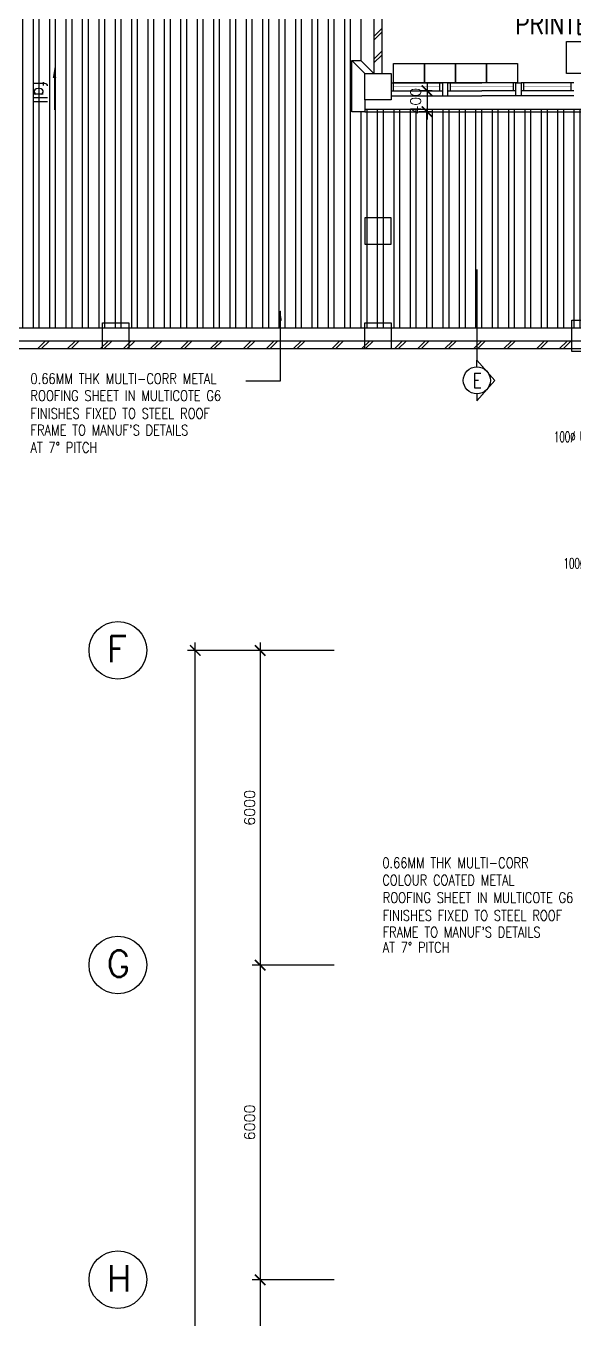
# Model space of a CAD drawing. Extents: x 2266480 to 2405436, y -858634 to -757865.
# Drawn here: x 2318808 to 2329261, y -803174 to -778513 of the extents above; entities that cross this region are included whole.
import ezdxf

# ---------------------------------------------------------------- set-up
doc = ezdxf.new("R2010")
doc.units = 0
doc.header["$LTSCALE"] = 10
doc.header["$MEASUREMENT"] = 0
doc.layers.get('0').update_dxf_attribs({"linetype": 'CONTINUOUS'})
doc.layers.get('DEFPOINTS').update_dxf_attribs({"linetype": 'CONTINUOUS'})
for name, color, linetype in [('AR', 7, 'CONTINUOUS'), ('COL', 3, 'CONTINUOUS'), ('DIM', 7, 'CONTINUOUS'), ('FFL', 7, 'CONTINUOUS'), ('FLASH', 35, 'CONTINUOUS'), ('GRID-T', 7, 'CONTINUOUS'), ('H', 1, 'CONTINUOUS'), ('hatch', 7, 'CONTINUOUS'), ('LINE', 7, 'CONTINUOUS'), ('ROOF', 7, 'CONTINUOUS'), ('SP', 220, 'CONTINUOUS'), ('SPEC', 7, 'CONTINUOUS'), ('T50', 4, 'CONTINUOUS'), ('VP', 100, 'CONTINUOUS'), ('WALL', 2, 'CONTINUOUS'), ('WIN', 5, 'CONTINUOUS')]:
    doc.layers.add(name, color=color, linetype=linetype)
doc.styles.add('DIMTEXT', font='romans.shx', dxfattribs={"width": 0.8, "height": 400})
doc.styles.add('ROMANS', font='romans')
doc.styles.get("Standard").update_dxf_attribs({"font": 'ROMANS.SHX'})
doc.dimstyles.new('STANDARD$0', dxfattribs={"dimscale": 0, "dimtxt": 8, "dimasz": 6, "dimexe": 1, "dimexo": 1, "dimgap": 3, "dimtad": 1, "dimdec": 0, "dimlfac": -1, "dimrnd": 1, "dimzin": 0, "dimdsep": 46, "dimtxsty": 'Standard', "dimcen": 0, "dimclrd": 5, "dimclre": 250, "dimadec": 0, "dimazin": 0, "dimtfac": 1, "dimtdec": 4, "dimtofl": 0, "dimtmove": 0, "dimatfit": 3, "dimfxl": 1, "dimtolj": 1, "dimtzin": 0, "dimarcsym": 0})

# ---------------------------------------------------------------- blocks, each defined once
blk = doc.blocks.new('_ARCHTICK')
at = {"color": 0, "linetype": 'ByBlock', "const_width": 0.15}
blk.add_lwpolyline([(-0.5, -0.5), (0.5, 0.5)], dxfattribs=at)
blk = doc.blocks.new('*D70')
at = {"layer": 'DEFPOINTS', "color": 0, "transparency": 16777216}
for p in [(2324834, -790424), (2323275, -796424), (2324834, -796424)]:
    blk.add_point(p, dxfattribs=at)
at = {"layer": 'DIM', "color": 7, "lineweight": -2, "transparency": 16777216}
for p, q in [((2323275, -790274), (2323275, -796574)), ((2324684, -790424), (2323125, -790424)), ((2324684, -796424), (2323125, -796424))]:
    blk.add_line(p, q, dxfattribs=at)
at = {"layer": 'DIM', "color": 7, "lineweight": -2, "transparency": 16777216, "xscale": 200, "yscale": 200, "zscale": 200}
for p, rotation in [((2323275, -790424), 90), ((2323275, -796424), 270)]:
    blk.add_blockref('_ARCHTICK', p, dxfattribs=dict(at, rotation=rotation))
at = {"layer": 'DIM', "color": 7, "transparency": 16777216, "insert": (2323075, -793424), "char_height": 200, "attachment_point": 5, "rotation": 90, "style": 'ROMANS'}
blk.add_mtext('\\A1;6000', dxfattribs=at)
blk = doc.blocks.new('*D71')
at = {"layer": 'DEFPOINTS', "color": 0, "transparency": 16777216}
for p in [(2324834, -796424), (2323275, -802424), (2324834, -802424)]:
    blk.add_point(p, dxfattribs=at)
at = {"layer": 'DIM', "color": 7, "lineweight": -2, "transparency": 16777216}
for p, q in [((2323275, -796274), (2323275, -802574)), ((2324684, -796424), (2323125, -796424)), ((2324684, -802424), (2323125, -802424))]:
    blk.add_line(p, q, dxfattribs=at)
at = {"layer": 'DIM', "color": 7, "lineweight": -2, "transparency": 16777216, "xscale": 200, "yscale": 200, "zscale": 200}
for p, rotation in [((2323275, -796424), 90), ((2323275, -802424), 270)]:
    blk.add_blockref('_ARCHTICK', p, dxfattribs=dict(at, rotation=rotation))
at = {"layer": 'DIM', "color": 7, "transparency": 16777216, "insert": (2323075, -799424), "char_height": 200, "attachment_point": 5, "rotation": 90, "style": 'ROMANS'}
blk.add_mtext('\\A1;6000', dxfattribs=at)
blk = doc.blocks.new('*D72')
at = {"layer": 'DEFPOINTS', "color": 0, "transparency": 16777216}
for p in [(2324834, -802424), (2323275, -808424), (2324834, -808424)]:
    blk.add_point(p, dxfattribs=at)
at = {"layer": 'DIM', "color": 7, "lineweight": -2, "transparency": 16777216}
for p, q in [((2324684, -802424), (2323125, -802424)), ((2323275, -802274), (2323275, -808574)), ((2324684, -808424), (2323125, -808424))]:
    blk.add_line(p, q, dxfattribs=at)
at = {"layer": 'DIM', "color": 7, "lineweight": -2, "transparency": 16777216, "xscale": 200, "yscale": 200, "zscale": 200}
for p, rotation in [((2323275, -802424), 90), ((2323275, -808424), 270)]:
    blk.add_blockref('_ARCHTICK', p, dxfattribs=dict(at, rotation=rotation))
at = {"layer": 'DIM', "color": 7, "transparency": 16777216, "insert": (2323075, -805424), "char_height": 200, "attachment_point": 5, "rotation": 90, "style": 'ROMANS'}
blk.add_mtext('\\A1;6000', dxfattribs=at)
blk = doc.blocks.new('*D78')
at = {"layer": 'DEFPOINTS', "color": 0, "transparency": 16777216}
for p in [(2322038, -790424), (2324457, -790424), (2324457, -838424)]:
    blk.add_point(p, dxfattribs=at)
at = {"layer": 'DIM', "color": 7, "lineweight": -2, "transparency": 16777216}
for p, q in [((2322038, -838574), (2322038, -790274)), ((2324307, -790424), (2321888, -790424)), ((2324307, -838424), (2321888, -838424))]:
    blk.add_line(p, q, dxfattribs=at)
at = {"layer": 'DIM', "color": 7, "lineweight": -2, "transparency": 16777216, "xscale": 200, "yscale": 200, "zscale": 200}
for p, rotation in [((2322038, -790424), 90), ((2322038, -838424), 270)]:
    blk.add_blockref('_ARCHTICK', p, dxfattribs=dict(at, rotation=rotation))
at = {"layer": 'DIM', "color": 7, "transparency": 16777216, "insert": (2321838, -814424), "char_height": 200, "attachment_point": 5, "rotation": 90, "style": 'ROMANS'}
blk.add_mtext('\\A1;48000', dxfattribs=at)
blk = doc.blocks.new('*D150')
at = {"layer": 'DEFPOINTS', "color": 0, "transparency": 16777216}
for p in [(2326702, -779749), (2326456, -780149), (2326702, -780149)]:
    blk.add_point(p, dxfattribs=at)
at = {"layer": 'LINE', "color": 7, "lineweight": -2, "transparency": 16777216}
for p, q in [((2326552, -779749), (2326306, -779749)), ((2326456, -779599), (2326456, -780299)), ((2326552, -780149), (2326306, -780149))]:
    blk.add_line(p, q, dxfattribs=at)
at = {"layer": 'LINE', "color": 7, "lineweight": -2, "transparency": 16777216, "xscale": 200, "yscale": 200, "zscale": 200}
for p, rotation in [((2326456, -779749), 90), ((2326456, -780149), 270)]:
    blk.add_blockref('_ARCHTICK', p, dxfattribs=dict(at, rotation=rotation))
at = {"layer": 'LINE', "color": 7, "transparency": 16777216, "insert": (2326241, -779949), "char_height": 200, "attachment_point": 5, "rotation": 90, "style": 'ROMANS'}
blk.add_mtext('\\A1;400', dxfattribs=at)

msp = doc.modelspace()

# ---------------------------------------------------------------- hatches: boundary and pattern name
at = {"layer": 'hatch'}
h = msp.add_hatch(dxfattribs=at)
h.set_pattern_fill('STEEL', color=0, scale=2500, angle=45, style=0)
h.set_pattern_definition([(90, (0, 0), (-312.5, 6e-14), []), (90, (-110.5, 110.5), (-312.5, 6e-14), [])])
h.paths.add_polyline_path([(2300527.4, -776846.7), (2300527.4, -784099.1), (2304419.4, -784099.1), (2304419.4, -783924.1), (2305519.4, -783924.1), (2305519.4, -784274.1), (2334010.3, -784274.1), (2334019.4, -783924.1), (2335194.4, -783924.1), (2335194.4, -780099.1), (2325269.4, -780099.1), (2325269.4, -780149.1), (2325019.4, -780149.1), (2325019.4, -779174.1), (2325194.4, -779174.1), (2325194.4, -776846.7)])

# ---------------------------------------------------------------- linework, layer by layer
at = {"color": 0}
for p in [(2325769.4, -779849.1), (2329252.4, -779849.1)]:
    msp.add_line(p, (2327502.4, -779849.1), dxfattribs=at)
at = {"linetype": 'Continuous', "ltscale": 0.6}
for points in [[(2329114.2, -778813.6), (2329769.4, -778813.6), (2329769.4, -779424.1), (2329114.2, -779424.1)], [(2326410.3, -779232.1), (2326410.3, -779599.1), (2325819.4, -779599.1), (2325819.4, -779232.1)], [(2327001.2, -779232.1), (2327001.2, -779599.1), (2326410.3, -779599.1), (2326410.3, -779232.1)], [(2327592.1, -779232.1), (2327592.1, -779599.1), (2327001.2, -779599.1), (2327001.2, -779232.1)], [(2328183, -779232.1), (2328183, -779599.1), (2327592.1, -779599.1), (2327592.1, -779232.1)]]:
    msp.add_lwpolyline(points, close=True, dxfattribs=at)
at = {"layer": 'AR', "color": 0}
for p, q in [((2327406, -783155.8), (2327406, -784905)), ((2327406, -785015.6), (2327406, -784885.8)), ((2327406, -784885.8), (2327747.5, -785274.4)), ((2327406, -785663), (2327747.5, -785274.4)), ((2327406, -785530.8), (2327406, -785663))]:
    msp.add_line(p, q, dxfattribs=at)
msp.add_circle((2327406, -785273.2), 257.6, dxfattribs=at)
at = {"layer": 'COL', "color": 0}
for points in [[(2325269.4, -779424.1), (2325769.4, -779424.1), (2325769.4, -779924.1), (2325269.4, -779924.1)], [(2325769.4, -782174.1), (2325269.4, -782174.1), (2325269.4, -782674.1), (2325769.4, -782674.1)], [(2320269.4, -784174.1), (2320769.4, -784174.1), (2320769.4, -784674.1), (2320269.4, -784674.1)], [(2325269.4, -784174.1), (2325769.4, -784174.1), (2325769.4, -784674.1), (2325269.4, -784674.1)], [(2329219.4, -784124.1), (2329819.4, -784124.1), (2329819.4, -784724.1), (2329219.4, -784724.1)]]:
    msp.add_lwpolyline(points, close=True, dxfattribs=at)
at = {"layer": 'FLASH', "color": 0}
for p, q in [((2325194.4, -776846.7), (2325194.4, -779174.1)), ((2325019.4, -779174.1), (2325269.4, -779424.1)), ((2325019.4, -780149.1), (2325019.4, -779174.1)), ((2325019.4, -779174.1), (2325194.4, -779174.1)), ((2325194.4, -779174.1), (2325444.4, -779424.1)), ((2325269.4, -780149.1), (2325019.4, -780149.1)), ((2334010.3, -784274.1), (2305519.4, -784274.1))]:
    msp.add_line(p, q, dxfattribs=at)
at = {"layer": 'GRID-T', "color": 0}
for centre in [(2320561.9, -790420.2), (2320561.9, -796420.2), (2320561.9, -802420.2)]:
    msp.add_circle(centre, 550, dxfattribs=at)
at = {"layer": 'H', "color": 0}
for p, q in [((2319028.6, -784674.1), (2319178.6, -784524.1)), ((2319099.3, -784674.1), (2319249.3, -784524.1)), ((2319597.6, -784674.1), (2319747.6, -784524.1)), ((2319668.3, -784674.1), (2319818.3, -784524.1)), ((2320224.3, -784674.1), (2320374.3, -784524.1)), ((2320295, -784674.1), (2320445, -784524.1)), ((2320661.6, -784674.1), (2320811.6, -784524.1)), ((2320732.3, -784674.1), (2320882.3, -784524.1)), ((2321179.2, -784674.1), (2321329.2, -784524.1)), ((2321249.9, -784674.1), (2321399.9, -784524.1)), ((2321753.9, -784674.1), (2321903.9, -784524.1)), ((2321824.6, -784674.1), (2321974.6, -784524.1)), ((2322322.9, -784674.1), (2322472.9, -784524.1)), ((2322393.6, -784674.1), (2322543.6, -784524.1)), ((2322949.6, -784674.1), (2323099.6, -784524.1)), ((2323020.3, -784674.1), (2323170.3, -784524.1)), ((2323387, -784674.1), (2323537, -784524.1)), ((2323457.7, -784674.1), (2323607.7, -784524.1)), ((2323904.6, -784674.1), (2324054.6, -784524.1)), ((2323975.3, -784674.1), (2324125.3, -784524.1)), ((2324638.9, -784674.1), (2324788.9, -784524.1)), ((2324709.6, -784674.1), (2324859.6, -784524.1)), ((2325207.9, -784674.1), (2325357.9, -784524.1)), ((2325278.6, -784674.1), (2325428.6, -784524.1)), ((2325834.6, -784674.1), (2325984.6, -784524.1)), ((2325905.4, -784674.1), (2326055.4, -784524.1)), ((2326272, -784674.1), (2326422, -784524.1)), ((2326342.7, -784674.1), (2326492.7, -784524.1)), ((2326789.6, -784674.1), (2326939.6, -784524.1)), ((2326860.3, -784674.1), (2327010.3, -784524.1)), ((2327344.9, -784674.1), (2327494.9, -784524.1)), ((2327415.6, -784674.1), (2327565.6, -784524.1)), ((2327913.9, -784674.1), (2328063.9, -784524.1)), ((2327984.6, -784674.1), (2328134.6, -784524.1)), ((2328540.6, -784674.1), (2328690.6, -784524.1)), ((2328611.4, -784674.1), (2328761.4, -784524.1)), ((2328978, -784674.1), (2329128, -784524.1)), ((2329048.7, -784674.1), (2329198.7, -784524.1))]:
    msp.add_line(p, q, dxfattribs=at)
at = {"layer": 'hatch', "color": 0}
for p, q in [((2325594.4, -778563.6), (2325444.4, -778713.6)), ((2325594.4, -778635.2), (2325444.4, -778785.2)), ((2325594.4, -778997.6), (2325444.4, -779147.6)), ((2325594.4, -779069.2), (2325444.4, -779219.2))]:
    msp.add_line(p, q, dxfattribs=at)
at = {"layer": 'LINE', "color": 0}
for p, q in [((2323655.9, -783956), (2323655.9, -785290.9)), ((2323655.9, -785290.9), (2323000.9, -785290.9))]:
    msp.add_line(p, q, dxfattribs=at)
for points in [[(2323622.6, -784136), (2323689.2, -784136), (2323655.9, -783936)], [(2323652.6, -783956), (2323659.2, -783956), (2323655.9, -783936)]]:
    msp.add_solid(points, dxfattribs=at)
at = {"layer": 'ROOF', "color": 0}
for p, q in [((2325269.4, -779924.1), (2325269.4, -780149.1)), ((2325269.4, -780099.1), (2335444.4, -780099.1)), ((2325269.4, -780149.1), (2335444.4, -780149.1))]:
    msp.add_line(p, q, dxfattribs=at)
at = {"layer": 'SPEC', "color": 0}
msp.add_line((2319354.4, -779506.9), (2319354.4, -780116.9), dxfattribs=at)
msp.add_solid([(2319387.7, -779506.9), (2319321.1, -779506.9), (2319354.4, -779306.9)], dxfattribs=at)
at = {"layer": 'WALL', "color": 0}
for p, q in [((2325444.4, -776174.1), (2325444.4, -779424.1)), ((2325594.4, -777749.1), (2325594.4, -779424.1)), ((2335019.4, -784674.1), (2305252.4, -784674.1)), ((2334269.4, -784524.1), (2305269.4, -784524.1))]:
    msp.add_line(p, q, dxfattribs=at)
for points in [[(2326852.4, -779849.1), (2326852.4, -779599.1), (2326752.4, -779599.1), (2326752.4, -779849.1)], [(2328152.4, -779849.1), (2328152.4, -779599.1), (2328252.4, -779599.1), (2328252.4, -779849.1)]]:
    msp.add_lwpolyline(points, close=True, dxfattribs=at)
at = {"layer": 'WIN', "color": 0}
for p, q in [((2325769.4, -779599.1), (2326752.4, -779599.1)), ((2325769.4, -779749.1), (2326752.4, -779749.1)), ((2325819.4, -779749.1), (2325819.4, -779599.1)), ((2326702.4, -779749.1), (2326702.4, -779599.1)), ((2326852.4, -779599.1), (2327502.4, -779599.1)), ((2326852.4, -779749.1), (2327502.4, -779749.1)), ((2326902.4, -779749.1), (2326902.4, -779599.1)), ((2328152.4, -779599.1), (2327502.4, -779599.1)), ((2328152.4, -779749.1), (2327502.4, -779749.1)), ((2328102.4, -779749.1), (2328102.4, -779599.1)), ((2329252.4, -779599.1), (2328252.4, -779599.1)), ((2329252.4, -779749.1), (2328252.4, -779749.1)), ((2328302.4, -779749.1), (2328302.4, -779599.1)), ((2329202.4, -779749.1), (2329202.4, -779599.1))]:
    msp.add_line(p, q, dxfattribs=at)
at = {"layer": 'WIN', "color": 0, "const_width": 10, "flags": 128}
for points in [[(2326702.4, -779674.1), (2325819.4, -779674.1)], [(2326902.4, -779674.1), (2327502.4, -779674.1)], [(2328102.4, -779674.1), (2327502.4, -779674.1)], [(2328302.4, -779674.1), (2329202.4, -779674.1)]]:
    msp.add_lwpolyline(points, dxfattribs=at)

# ---------------------------------------------------------------- texts
at = {"layer": 'FFL', "color": 0, "style": 'ROMANS', "width": 0.8}
for s, p in [('0.66MM THK MULTI-CORR METAL', (2318895.4, -785339.9)), ('ROOFING SHEET IN MULTICOTE G6', (2318895.4, -785665.3)), ('FINISHES FIXED TO STEEL ROOF', (2318895.4, -786004.9)), ("FRAME TO MANUF'S DETAILS", (2318895.4, -786321.7)), ('AT 7%%d PITCH', (2318895.4, -786651.8)), ('0.66MM THK MULTI-CORR ', (2325602.7, -794571.7)), ('COLOUR COATED METAL', (2325602.7, -794903.7)), ('ROOFING SHEET IN MULTICOTE G6', (2325611.4, -795237.8)), ('FINISHES FIXED TO STEEL ROOF', (2325611.4, -795577.4)), ("FRAME TO MANUF'S DETAILS", (2325611.4, -795894.2)), ('AT 7%%d PITCH', (2325611.4, -796184.2))]:
    msp.add_text(s, height=200, dxfattribs=at).set_placement(p)
at = {"layer": 'GRID-T', "color": 0, "style": 'ROMANS'}
for s, p in [('F', (2320346.7, -790645.9)), ('G', (2320346.7, -796645.9)), ('H', (2320346.7, -802645.9))]:
    msp.add_text(s, height=500, dxfattribs=at).set_placement(p)
at = {"layer": 'SP', "color": 0, "style": 'ROMANS', "width": 0.6}
msp.add_text('100%%c UPVC SWP DROPPER', height=200, dxfattribs=at).set_placement((2328877.3, -786448))
at = {"layer": 'SPEC', "color": 0, "style": 'ROMANS', "width": 0.85}
msp.add_text('fall', height=250, rotation=270, dxfattribs=at).set_placement((2318968.5, -779568.1))
at = {"layer": 'T50', "color": 0, "style": 'DIMTEXT', "width": 0.8}
for s, height, rotation, p in [('PRINTER/FAX', 380, 0, (2328136.2, -778671)), ('E', 275, 360, (2327324.8, -785413.4))]:
    msp.add_text(s, height=height, rotation=rotation, dxfattribs=at).set_placement(p)
at = {"layer": 'VP', "color": 0, "style": 'ROMANS', "width": 0.6}
msp.add_text('100%%c UPVC VP RISER', height=200, dxfattribs=at).set_placement((2329061.1, -788862.3))

# ---------------------------------------------------------------- dimensions: what is measured, and where the dimension line sits
at = {"layer": 'DIM', "color": 0}
for p1, p2, distance, picture, middle in [((2324456.8, -838424.1), (2324456.8, -790424.1), 2418.4, '*D78', (2321838.5, -814424.1)), ((2324833.8, -790424.1), (2324833.8, -796424.1), -1558.6, '*D70', (2323075.3, -793424.1)), ((2324833.8, -796424.1), (2324833.8, -802424.1), -1558.6, '*D71', (2323075.3, -799424.1)), ((2324833.8, -802424.1), (2324833.8, -808424.1), -1558.6, '*D72', (2323075.3, -805424.1))]:
    dim = msp.add_aligned_dim(p1=p1, p2=p2, distance=distance, dimstyle='STANDARD$0', override={"dimscale": 100, "dimtxt": 2, "dimasz": 2, "dimexe": 1.5, "dimexo": 1.5, "dimgap": 1, "dimtxsty": 'ROMANS', "dimblk": 'ARCHTICK', "dimdle": 1.5, "dimclrd": 7, "dimclre": 7, "dimclrt": 7, "dimtdec": 0, "dimtmove": 2}, dxfattribs=at)
    dim.commit()
    dim.dimension.update_dxf_attribs({"geometry": picture, "text_midpoint": middle})
at = {"layer": 'LINE', "color": 0}
dim = msp.add_linear_dim(base=(2326456.4, -780149.1), p1=(2326702, -779749.1), p2=(2326702, -780149.1), angle=270, dimstyle='STANDARD$0', override={"dimscale": 100, "dimtxt": 2, "dimasz": 2, "dimexe": 1.5, "dimexo": 1.5, "dimgap": 1, "dimtxsty": 'ROMANS', "dimblk": 'ARCHTICK', "dimdle": 1.5, "dimclrd": 7, "dimclre": 7, "dimclrt": 7, "dimtdec": 0, "dimtmove": 2}, dxfattribs=at)
dim.commit()
dim.dimension.update_dxf_attribs({"geometry": '*D150', "text_midpoint": (2326241, -779949.1), "dimtype": 161})

doc.saveas('drawing.dxf')
